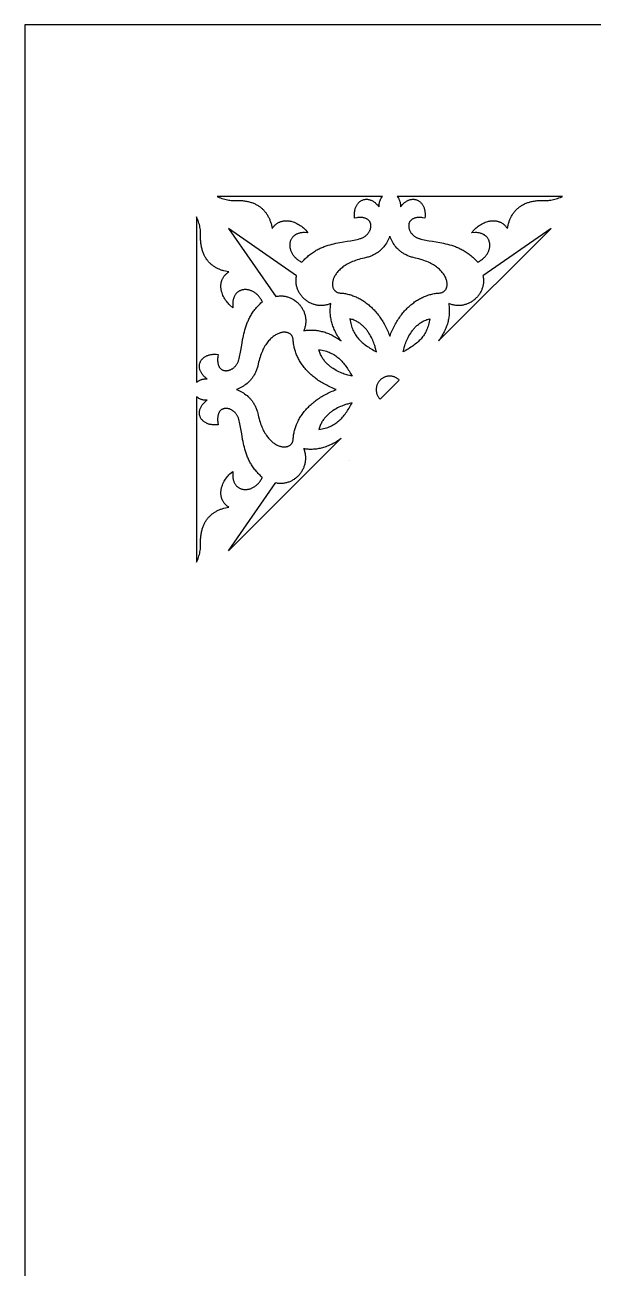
# Model space of a CAD drawing. Extents: x -195 to 195, y -225 to 225.
# Drawn here: x -195 to -62.6, y -64.8 to 225 of the extents above; entities that cross this region are included whole.
import ezdxf

# ---------------------------------------------------------------- set-up
doc = ezdxf.new("R2010")
doc.units = 0
doc.layers.add('LAYER_1', color=18, linetype='CONTINUOUS')

msp = doc.modelspace()

# ---------------------------------------------------------------- linework, layer by layer
at = {"layer": 'LAYER_1'}
for points in [[(195, -225), (195, 225), (-195, 225), (-195, -225)], [(-117.36, 183.43), (-117.27, 183.54), (-117.16, 183.64), (-117.06, 183.74), (-116.95, 183.83), (-116.83, 183.91), (-116.71, 183.99), (-116.59, 184.06), (-116.47, 184.12), (-116.34, 184.18), (-116.21, 184.23), (-116.07, 184.27), (-115.93, 184.3), (-115.79, 184.33), (-115.65, 184.35), (-115.51, 184.36), (-115.37, 184.36), (-115.22, 184.35), (-115.07, 184.33), (-114.92, 184.31), (-114.77, 184.27), (-114.62, 184.23), (-114.47, 184.18), (-114.32, 184.12), (-114.17, 184.05), (-114.03, 183.97), (-113.88, 183.89), (-113.73, 183.79), (-113.58, 183.68), (-113.43, 183.57), (-113.29, 183.45), (-113.14, 183.31), (-113, 183.17), (-112.85, 183.02), (-112.71, 182.86), (-112.57, 182.68), (-112.48, 182.56), (-112.49, 182.73), (-112.49, 182.9), (-112.48, 183.07), (-112.47, 183.23), (-112.45, 183.39), (-112.42, 183.54), (-112.39, 183.68), (-112.35, 183.83), (-112.3, 183.96), (-112.25, 184.1), (-112.19, 184.22), (-112.13, 184.35), (-112.07, 184.47), (-112, 184.59), (-111.86, 184.81), (-111.72, 185), (-150.24, 185), (-150.06, 184.93), (-149.73, 184.8), (-149.41, 184.67), (-149.09, 184.56), (-148.77, 184.45), (-148.45, 184.36), (-148.14, 184.28), (-147.83, 184.21), (-147.53, 184.15), (-147.23, 184.11), (-146.94, 184.08), (-146.8, 184.07), (-146.66, 184.07), (-146.52, 184.07), (-146.38, 184.07), (-146.11, 184.08), (-145.84, 184.09), (-145.58, 184.09), (-145.31, 184.09), (-145.06, 184.08), (-144.81, 184.07), (-144.56, 184.05), (-144.31, 184.03), (-144.08, 184), (-143.84, 183.97), (-143.61, 183.93), (-143.38, 183.89), (-143.16, 183.85), (-142.95, 183.8), (-142.73, 183.74), (-142.53, 183.69), (-142.32, 183.62), (-142.12, 183.56), (-141.93, 183.49), (-141.73, 183.41), (-141.55, 183.33), (-141.36, 183.25), (-141.18, 183.16), (-141.01, 183.07), (-140.84, 182.97), (-140.67, 182.87), (-140.51, 182.77), (-140.35, 182.66), (-140.2, 182.55), (-140.05, 182.43), (-139.9, 182.31), (-139.76, 182.19), (-139.63, 182.06), (-139.49, 181.93), (-139.36, 181.8), (-139.24, 181.66), (-139.12, 181.52), (-139, 181.38), (-138.89, 181.23), (-138.78, 181.08), (-138.68, 180.93), (-138.58, 180.77), (-138.48, 180.61), (-138.39, 180.45), (-138.3, 180.29), (-138.21, 180.12), (-138.13, 179.95), (-138.05, 179.77), (-137.98, 179.6), (-137.91, 179.42), (-137.84, 179.24), (-137.78, 179.06), (-137.72, 178.87), (-137.66, 178.68), (-137.56, 178.3), (-137.48, 177.91), (-137.41, 177.51), (-137.35, 177.59), (-137.25, 177.74), (-137.14, 177.88), (-137.04, 178.01), (-136.92, 178.14), (-136.81, 178.26), (-136.69, 178.37), (-136.57, 178.48), (-136.45, 178.58), (-136.32, 178.67), (-136.19, 178.76), (-136.06, 178.84), (-135.92, 178.91), (-135.79, 178.98), (-135.65, 179.04), (-135.51, 179.1), (-135.37, 179.15), (-135.23, 179.19), (-135.08, 179.23), (-134.94, 179.26), (-134.79, 179.29), (-134.64, 179.31), (-134.49, 179.32), (-134.34, 179.33), (-134.19, 179.34), (-134.04, 179.34), (-133.89, 179.33), (-133.74, 179.32), (-133.59, 179.31), (-133.44, 179.29), (-133.29, 179.27), (-133.14, 179.24), (-132.99, 179.21), (-132.84, 179.17), (-132.54, 179.08), (-132.25, 178.98), (-131.96, 178.86), (-131.67, 178.73), (-131.39, 178.58), (-131.12, 178.43), (-130.85, 178.25), (-130.6, 178.07), (-130.35, 177.88), (-130.11, 177.67), (-129.88, 177.46), (-129.66, 177.23), (-129.06, 176.55), (-129.88, 176.58), (-130.08, 176.58), (-130.28, 176.57), (-130.48, 176.55), (-130.66, 176.53), (-130.84, 176.5), (-131.02, 176.46), (-131.18, 176.41), (-131.34, 176.36), (-131.49, 176.31), (-131.64, 176.25), (-131.78, 176.18), (-131.92, 176.1), (-132.04, 176.03), (-132.16, 175.94), (-132.28, 175.86), (-132.39, 175.76), (-132.49, 175.67), (-132.59, 175.57), (-132.68, 175.46), (-132.76, 175.35), (-132.84, 175.24), (-132.91, 175.12), (-132.98, 175), (-133.04, 174.88), (-133.09, 174.76), (-133.14, 174.63), (-133.18, 174.5), (-133.22, 174.36), (-133.25, 174.23), (-133.27, 174.09), (-133.29, 173.95), (-133.3, 173.8), (-133.3, 173.66), (-133.3, 173.51), (-133.29, 173.37), (-133.27, 173.22), (-133.25, 173.07), (-133.22, 172.92), (-133.19, 172.77), (-133.15, 172.62), (-133.1, 172.47), (-133.04, 172.32), (-132.98, 172.18), (-132.91, 172.03), (-132.84, 171.88), (-132.76, 171.73), (-132.67, 171.59), (-132.57, 171.44), (-132.47, 171.3), (-132.36, 171.16), (-132.25, 171.02), (-132.12, 170.89), (-131.99, 170.75), (-131.86, 170.62), (-131.71, 170.49), (-131.56, 170.37), (-131.4, 170.25), (-131.24, 170.13), (-131.07, 170.02), (-130.89, 169.9), (-130.7, 169.8), (-130.5, 169.7), (-130.48, 169.68), (-130.4, 169.77), (-130.19, 170), (-129.98, 170.22), (-129.77, 170.44), (-129.55, 170.65), (-129.34, 170.85), (-129.12, 171.04), (-128.9, 171.22), (-128.68, 171.4), (-128.46, 171.57), (-128.24, 171.73), (-128.02, 171.89), (-127.79, 172.04), (-127.57, 172.18), (-127.34, 172.32), (-127.12, 172.45), (-126.89, 172.58), (-126.66, 172.7), (-126.43, 172.81), (-126.2, 172.92), (-125.97, 173.02), (-125.75, 173.12), (-125.52, 173.22), (-125.29, 173.31), (-124.83, 173.47), (-124.37, 173.62), (-123.91, 173.76), (-123.46, 173.88), (-123, 173.99), (-122.55, 174.09), (-122.11, 174.18), (-121.67, 174.27), (-120.8, 174.41), (-119.95, 174.55), (-119.14, 174.68), (-118.74, 174.75), (-118.36, 174.82), (-117.98, 174.9), (-117.61, 174.98), (-117.26, 175.08), (-116.91, 175.18), (-116.76, 175.22), (-116.61, 175.27), (-116.47, 175.33), (-116.33, 175.39), (-116.19, 175.46), (-116.06, 175.53), (-115.94, 175.61), (-115.82, 175.69), (-115.7, 175.77), (-115.59, 175.86), (-115.48, 175.95), (-115.38, 176.05), (-115.28, 176.14), (-115.19, 176.24), (-115.1, 176.35), (-115.01, 176.45), (-114.94, 176.56), (-114.86, 176.67), (-114.8, 176.78), (-114.73, 176.89), (-114.67, 177.01), (-114.62, 177.12), (-114.58, 177.24), (-114.53, 177.35), (-114.5, 177.47), (-114.47, 177.58), (-114.44, 177.7), (-114.42, 177.82), (-114.41, 177.93), (-114.4, 178.04), (-114.4, 178.16), (-114.4, 178.27), (-114.41, 178.38), (-114.42, 178.48), (-114.44, 178.59), (-114.47, 178.69), (-114.5, 178.79), (-114.54, 178.89), (-114.58, 178.98), (-114.63, 179.08), (-114.68, 179.17), (-114.74, 179.25), (-114.81, 179.34), (-114.88, 179.42), (-114.96, 179.5), (-115.05, 179.57), (-115.14, 179.64), (-115.24, 179.71), (-115.35, 179.77), (-115.46, 179.83), (-115.58, 179.88), (-115.71, 179.93), (-115.85, 179.97), (-116, 180.01), (-116.15, 180.04), (-116.31, 180.07), (-116.48, 180.09), (-116.66, 180.1), (-116.85, 180.11), (-117.04, 180.11), (-117.25, 180.1), (-117.46, 180.08), (-117.68, 180.06), (-118.19, 179.98), (-118.23, 180.45), (-118.23, 180.64), (-118.24, 180.83), (-118.23, 181.02), (-118.22, 181.2), (-118.2, 181.38), (-118.18, 181.55), (-118.15, 181.72), (-118.12, 181.89), (-118.07, 182.06), (-118.03, 182.21), (-117.97, 182.37), (-117.92, 182.52), (-117.85, 182.66), (-117.78, 182.81), (-117.71, 182.94), (-117.63, 183.07), (-117.55, 183.2), (-117.46, 183.32)], [(-78.45, 183.33), (-78.27, 183.41), (-78.07, 183.49), (-77.88, 183.56), (-77.68, 183.62), (-77.47, 183.69), (-77.27, 183.74), (-77.05, 183.8), (-76.84, 183.85), (-76.62, 183.89), (-76.39, 183.93), (-76.16, 183.97), (-75.92, 184), (-75.69, 184.03), (-75.44, 184.05), (-75.19, 184.07), (-74.94, 184.08), (-74.69, 184.09), (-74.42, 184.09), (-74.16, 184.09), (-73.89, 184.08), (-73.62, 184.07), (-73.48, 184.07), (-73.34, 184.07), (-73.2, 184.07), (-73.06, 184.08), (-72.77, 184.11), (-72.47, 184.15), (-72.17, 184.21), (-71.86, 184.28), (-71.55, 184.36), (-71.23, 184.45), (-70.91, 184.56), (-70.59, 184.67), (-70.27, 184.8), (-69.94, 184.93), (-69.76, 185), (-108.28, 185), (-108.14, 184.81), (-108, 184.59), (-107.93, 184.47), (-107.87, 184.35), (-107.81, 184.22), (-107.75, 184.1), (-107.7, 183.96), (-107.65, 183.83), (-107.61, 183.68), (-107.58, 183.54), (-107.55, 183.39), (-107.53, 183.23), (-107.52, 183.07), (-107.51, 182.9), (-107.51, 182.73), (-107.52, 182.56), (-107.43, 182.68), (-107.29, 182.86), (-107.15, 183.02), (-107, 183.17), (-106.86, 183.31), (-106.71, 183.45), (-106.57, 183.57), (-106.42, 183.68), (-106.27, 183.79), (-106.12, 183.89), (-105.97, 183.97), (-105.83, 184.05), (-105.68, 184.12), (-105.53, 184.18), (-105.38, 184.23), (-105.23, 184.27), (-105.08, 184.31), (-104.93, 184.33), (-104.78, 184.35), (-104.63, 184.36), (-104.49, 184.36), (-104.35, 184.35), (-104.21, 184.33), (-104.07, 184.3), (-103.93, 184.27), (-103.79, 184.23), (-103.66, 184.18), (-103.53, 184.12), (-103.41, 184.06), (-103.29, 183.99), (-103.17, 183.91), (-103.05, 183.83), (-102.94, 183.74), (-102.84, 183.64), (-102.73, 183.54), (-102.64, 183.43), (-102.54, 183.32), (-102.45, 183.2), (-102.37, 183.07), (-102.29, 182.94), (-102.22, 182.81), (-102.15, 182.66), (-102.08, 182.52), (-102.03, 182.37), (-101.97, 182.21), (-101.93, 182.06), (-101.88, 181.89), (-101.85, 181.72), (-101.82, 181.55), (-101.8, 181.38), (-101.78, 181.2), (-101.77, 181.02), (-101.76, 180.83), (-101.77, 180.64), (-101.77, 180.45), (-101.81, 179.98), (-102.32, 180.06), (-102.54, 180.08), (-102.75, 180.1), (-102.96, 180.11), (-103.15, 180.11), (-103.34, 180.1), (-103.52, 180.09), (-103.69, 180.07), (-103.85, 180.04), (-104, 180.01), (-104.15, 179.97), (-104.29, 179.93), (-104.42, 179.88), (-104.54, 179.83), (-104.65, 179.77), (-104.76, 179.71), (-104.86, 179.64), (-104.95, 179.57), (-105.04, 179.5), (-105.12, 179.42), (-105.19, 179.34), (-105.26, 179.25), (-105.32, 179.17), (-105.37, 179.08), (-105.42, 178.98), (-105.46, 178.89), (-105.5, 178.79), (-105.53, 178.69), (-105.56, 178.59), (-105.58, 178.48), (-105.59, 178.38), (-105.6, 178.27), (-105.6, 178.16), (-105.6, 178.04), (-105.59, 177.93), (-105.58, 177.82), (-105.56, 177.7), (-105.53, 177.58), (-105.5, 177.47), (-105.47, 177.35), (-105.42, 177.24), (-105.38, 177.12), (-105.33, 177.01), (-105.27, 176.89), (-105.2, 176.78), (-105.14, 176.67), (-105.06, 176.56), (-104.99, 176.45), (-104.9, 176.35), (-104.81, 176.24), (-104.72, 176.14), (-104.62, 176.05), (-104.52, 175.95), (-104.41, 175.86), (-104.3, 175.77), (-104.18, 175.69), (-104.06, 175.61), (-103.94, 175.53), (-103.81, 175.46), (-103.67, 175.39), (-103.53, 175.33), (-103.39, 175.27), (-103.24, 175.22), (-103.09, 175.18), (-102.74, 175.08), (-102.39, 174.98), (-102.02, 174.9), (-101.64, 174.82), (-101.26, 174.75), (-100.86, 174.68), (-100.05, 174.55), (-99.2, 174.41), (-98.33, 174.27), (-97.89, 174.18), (-97.45, 174.09), (-97, 173.99), (-96.54, 173.88), (-96.09, 173.76), (-95.63, 173.62), (-95.17, 173.47), (-94.71, 173.31), (-94.48, 173.22), (-94.25, 173.12), (-94.03, 173.02), (-93.8, 172.92), (-93.57, 172.81), (-93.34, 172.7), (-93.11, 172.58), (-92.88, 172.45), (-92.66, 172.32), (-92.43, 172.18), (-92.21, 172.04), (-91.98, 171.89), (-91.76, 171.73), (-91.54, 171.57), (-91.32, 171.4), (-91.1, 171.22), (-90.88, 171.04), (-90.66, 170.85), (-90.45, 170.65), (-90.23, 170.44), (-90.02, 170.22), (-89.81, 170), (-89.6, 169.77), (-89.52, 169.68), (-89.5, 169.7), (-89.3, 169.8), (-89.11, 169.9), (-88.93, 170.02), (-88.76, 170.13), (-88.6, 170.25), (-88.44, 170.37), (-88.29, 170.49), (-88.14, 170.62), (-88.01, 170.75), (-87.88, 170.89), (-87.75, 171.02), (-87.64, 171.16), (-87.53, 171.3), (-87.43, 171.44), (-87.33, 171.59), (-87.24, 171.73), (-87.16, 171.88), (-87.09, 172.03), (-87.02, 172.18), (-86.96, 172.32), (-86.9, 172.47), (-86.85, 172.62), (-86.81, 172.77), (-86.78, 172.92), (-86.75, 173.07), (-86.73, 173.22), (-86.71, 173.37), (-86.7, 173.51), (-86.7, 173.66), (-86.7, 173.8), (-86.71, 173.95), (-86.73, 174.09), (-86.75, 174.23), (-86.78, 174.36), (-86.82, 174.5), (-86.86, 174.63), (-86.91, 174.76), (-86.96, 174.88), (-87.02, 175), (-87.09, 175.12), (-87.16, 175.24), (-87.24, 175.35), (-87.32, 175.46), (-87.41, 175.57), (-87.51, 175.67), (-87.61, 175.76), (-87.72, 175.86), (-87.84, 175.94), (-87.96, 176.03), (-88.08, 176.1), (-88.22, 176.18), (-88.36, 176.25), (-88.51, 176.31), (-88.66, 176.36), (-88.82, 176.41), (-88.98, 176.46), (-89.16, 176.5), (-89.34, 176.53), (-89.52, 176.55), (-89.72, 176.57), (-89.92, 176.58), (-90.12, 176.58), (-90.94, 176.55), (-90.34, 177.23), (-90.12, 177.46), (-89.89, 177.67), (-89.65, 177.88), (-89.4, 178.07), (-89.15, 178.25), (-88.88, 178.43), (-88.61, 178.58), (-88.33, 178.73), (-88.04, 178.86), (-87.75, 178.98), (-87.46, 179.08), (-87.16, 179.17), (-87.01, 179.21), (-86.86, 179.24), (-86.71, 179.27), (-86.56, 179.29), (-86.41, 179.31), (-86.26, 179.32), (-86.11, 179.33), (-85.96, 179.34), (-85.81, 179.34), (-85.66, 179.33), (-85.51, 179.32), (-85.36, 179.31), (-85.21, 179.29), (-85.06, 179.26), (-84.92, 179.23), (-84.77, 179.19), (-84.63, 179.15), (-84.49, 179.1), (-84.35, 179.04), (-84.21, 178.98), (-84.08, 178.91), (-83.94, 178.84), (-83.81, 178.76), (-83.68, 178.67), (-83.55, 178.58), (-83.43, 178.48), (-83.31, 178.37), (-83.19, 178.26), (-83.08, 178.14), (-82.96, 178.01), (-82.86, 177.88), (-82.75, 177.74), (-82.65, 177.59), (-82.59, 177.51), (-82.52, 177.91), (-82.44, 178.3), (-82.34, 178.68), (-82.28, 178.87), (-82.22, 179.06), (-82.16, 179.24), (-82.09, 179.42), (-82.02, 179.6), (-81.95, 179.77), (-81.87, 179.95), (-81.79, 180.12), (-81.7, 180.29), (-81.61, 180.45), (-81.52, 180.61), (-81.42, 180.77), (-81.32, 180.93), (-81.22, 181.08), (-81.11, 181.23), (-81, 181.38), (-80.88, 181.52), (-80.76, 181.66), (-80.64, 181.8), (-80.51, 181.93), (-80.37, 182.06), (-80.24, 182.19), (-80.1, 182.31), (-79.95, 182.43), (-79.8, 182.55), (-79.65, 182.66), (-79.49, 182.77), (-79.33, 182.87), (-79.16, 182.97), (-78.99, 183.07), (-78.82, 183.16), (-78.64, 183.25)], [(-152.9, 142.49), (-152.73, 142.49), (-152.56, 142.48), (-152.68, 142.57), (-152.86, 142.71), (-153.02, 142.85), (-153.17, 143), (-153.31, 143.14), (-153.45, 143.29), (-153.57, 143.43), (-153.68, 143.58), (-153.79, 143.73), (-153.89, 143.88), (-153.97, 144.03), (-154.05, 144.17), (-154.12, 144.32), (-154.18, 144.47), (-154.23, 144.62), (-154.27, 144.77), (-154.31, 144.92), (-154.33, 145.07), (-154.35, 145.22), (-154.36, 145.37), (-154.36, 145.51), (-154.35, 145.65), (-154.33, 145.79), (-154.3, 145.93), (-154.27, 146.07), (-154.23, 146.21), (-154.18, 146.34), (-154.13, 146.47), (-154.06, 146.59), (-153.99, 146.71), (-153.91, 146.83), (-153.83, 146.95), (-153.74, 147.06), (-153.64, 147.16), (-153.54, 147.27), (-153.43, 147.36), (-153.32, 147.46), (-153.2, 147.55), (-153.07, 147.63), (-152.94, 147.71), (-152.81, 147.78), (-152.67, 147.85), (-152.52, 147.92), (-152.37, 147.97), (-152.21, 148.03), (-152.06, 148.07), (-151.89, 148.12), (-151.72, 148.15), (-151.55, 148.18), (-151.38, 148.2), (-151.2, 148.22), (-151.02, 148.23), (-150.83, 148.24), (-150.64, 148.23), (-150.45, 148.23), (-149.98, 148.19), (-150.06, 147.68), (-150.08, 147.46), (-150.1, 147.25), (-150.11, 147.04), (-150.11, 146.85), (-150.1, 146.66), (-150.09, 146.48), (-150.07, 146.31), (-150.04, 146.15), (-150.01, 146), (-149.97, 145.85), (-149.93, 145.71), (-149.88, 145.58), (-149.83, 145.46), (-149.77, 145.35), (-149.71, 145.24), (-149.64, 145.14), (-149.57, 145.05), (-149.5, 144.96), (-149.42, 144.88), (-149.34, 144.81), (-149.25, 144.74), (-149.17, 144.68), (-149.08, 144.63), (-148.99, 144.58), (-148.89, 144.54), (-148.79, 144.5), (-148.69, 144.47), (-148.59, 144.44), (-148.48, 144.42), (-148.38, 144.41), (-148.27, 144.4), (-148.16, 144.4), (-148.04, 144.4), (-147.93, 144.41), (-147.82, 144.42), (-147.7, 144.44), (-147.58, 144.47), (-147.47, 144.5), (-147.35, 144.53), (-147.24, 144.58), (-147.12, 144.62), (-147.01, 144.67), (-146.89, 144.73), (-146.78, 144.8), (-146.67, 144.86), (-146.56, 144.94), (-146.45, 145.01), (-146.35, 145.1), (-146.24, 145.19), (-146.14, 145.28), (-146.05, 145.38), (-145.95, 145.48), (-145.86, 145.59), (-145.77, 145.7), (-145.69, 145.82), (-145.61, 145.94), (-145.53, 146.06), (-145.46, 146.19), (-145.39, 146.33), (-145.33, 146.47), (-145.27, 146.61), (-145.22, 146.76), (-145.18, 146.91), (-145.08, 147.26), (-144.98, 147.61), (-144.9, 147.98), (-144.82, 148.36), (-144.75, 148.74), (-144.68, 149.14), (-144.55, 149.95), (-144.41, 150.8), (-144.27, 151.67), (-144.18, 152.11), (-144.09, 152.55), (-143.99, 153), (-143.88, 153.46), (-143.76, 153.91), (-143.62, 154.37), (-143.47, 154.83), (-143.31, 155.29), (-143.22, 155.52), (-143.12, 155.75), (-143.02, 155.97), (-142.92, 156.2), (-142.81, 156.43), (-142.7, 156.66), (-142.58, 156.89), (-142.45, 157.12), (-142.32, 157.34), (-142.18, 157.57), (-142.04, 157.79), (-141.89, 158.02), (-141.73, 158.24), (-141.57, 158.46), (-141.4, 158.68), (-141.22, 158.9), (-141.04, 159.12), (-140.85, 159.34), (-140.65, 159.55), (-140.44, 159.77), (-140.22, 159.98), (-140, 160.19), (-139.77, 160.4), (-139.68, 160.48), (-139.7, 160.5), (-139.8, 160.7), (-139.9, 160.89), (-140.01, 161.07), (-140.13, 161.24), (-140.25, 161.4), (-140.37, 161.56), (-140.49, 161.71), (-140.62, 161.86), (-140.75, 161.99), (-140.89, 162.12), (-141.02, 162.25), (-141.16, 162.36), (-141.3, 162.47), (-141.44, 162.57), (-141.59, 162.67), (-141.73, 162.76), (-141.88, 162.84), (-142.03, 162.91), (-142.18, 162.98), (-142.32, 163.04), (-142.47, 163.1), (-142.62, 163.15), (-142.77, 163.19), (-142.92, 163.22), (-143.07, 163.25), (-143.22, 163.27), (-143.37, 163.29), (-143.51, 163.3), (-143.66, 163.3), (-143.8, 163.3), (-143.95, 163.29), (-144.09, 163.27), (-144.23, 163.25), (-144.36, 163.22), (-144.5, 163.18), (-144.63, 163.14), (-144.76, 163.09), (-144.88, 163.04), (-145, 162.98), (-145.12, 162.91), (-145.24, 162.84), (-145.35, 162.76), (-145.46, 162.68), (-145.57, 162.59), (-145.67, 162.49), (-145.76, 162.39), (-145.86, 162.28), (-145.94, 162.16), (-146.03, 162.04), (-146.1, 161.92), (-146.18, 161.78), (-146.25, 161.64), (-146.31, 161.49), (-146.36, 161.34), (-146.41, 161.18), (-146.46, 161.02), (-146.5, 160.84), (-146.53, 160.66), (-146.55, 160.48), (-146.57, 160.28), (-146.58, 160.08), (-146.58, 159.88), (-146.55, 159.06), (-147.23, 159.66), (-147.46, 159.88), (-147.67, 160.11), (-147.88, 160.35), (-148.07, 160.6), (-148.25, 160.85), (-148.43, 161.12), (-148.59, 161.39), (-148.73, 161.67), (-148.86, 161.96), (-148.98, 162.25), (-149.08, 162.54), (-149.17, 162.84), (-149.21, 162.99), (-149.24, 163.14), (-149.27, 163.29), (-149.29, 163.44), (-149.31, 163.59), (-149.32, 163.74), (-149.33, 163.89), (-149.34, 164.04), (-149.34, 164.19), (-149.33, 164.34), (-149.32, 164.49), (-149.31, 164.64), (-149.29, 164.79), (-149.26, 164.94), (-149.23, 165.08), (-149.19, 165.23), (-149.15, 165.37), (-149.1, 165.51), (-149.04, 165.65), (-148.98, 165.79), (-148.91, 165.92), (-148.84, 166.06), (-148.76, 166.19), (-148.67, 166.32), (-148.58, 166.45), (-148.48, 166.57), (-148.37, 166.69), (-148.26, 166.81), (-148.14, 166.92), (-148.01, 167.04), (-147.88, 167.14), (-147.74, 167.25), (-147.59, 167.35), (-147.51, 167.41), (-147.91, 167.48), (-148.3, 167.56), (-148.68, 167.66), (-148.87, 167.72), (-149.06, 167.78), (-149.24, 167.84), (-149.42, 167.91), (-149.6, 167.98), (-149.77, 168.05), (-149.95, 168.13), (-150.12, 168.21), (-150.29, 168.3), (-150.45, 168.39), (-150.61, 168.48), (-150.77, 168.58), (-150.93, 168.68), (-151.08, 168.78), (-151.23, 168.89), (-151.38, 169), (-151.52, 169.12), (-151.66, 169.24), (-151.8, 169.36), (-151.93, 169.49), (-152.06, 169.63), (-152.19, 169.76), (-152.31, 169.91), (-152.43, 170.05), (-152.55, 170.2), (-152.66, 170.35), (-152.77, 170.51), (-152.87, 170.67), (-152.97, 170.84), (-153.07, 171.01), (-153.16, 171.18), (-153.25, 171.36), (-153.33, 171.55), (-153.41, 171.73), (-153.49, 171.93), (-153.56, 172.12), (-153.62, 172.32), (-153.69, 172.53), (-153.74, 172.73), (-153.8, 172.95), (-153.85, 173.16), (-153.89, 173.39), (-153.93, 173.61), (-153.97, 173.84), (-154, 174.08), (-154.03, 174.31), (-154.05, 174.56), (-154.07, 174.81), (-154.08, 175.06), (-154.09, 175.31), (-154.09, 175.58), (-154.09, 175.84), (-154.08, 176.11), (-154.07, 176.38), (-154.07, 176.52), (-154.07, 176.66), (-154.07, 176.8), (-154.08, 176.94), (-154.11, 177.23), (-154.15, 177.53), (-154.21, 177.83), (-154.28, 178.14), (-154.36, 178.45), (-154.45, 178.77), (-154.56, 179.09), (-154.67, 179.41), (-154.8, 179.73), (-154.93, 180.06), (-155, 180.24), (-155, 141.72), (-154.81, 141.86), (-154.59, 142), (-154.47, 142.07), (-154.35, 142.13), (-154.22, 142.19), (-154.09, 142.25), (-153.96, 142.3), (-153.82, 142.35), (-153.68, 142.39), (-153.54, 142.42), (-153.39, 142.45), (-153.23, 142.47), (-153.07, 142.48)], [(-147.57, 177.57), (-136.53, 161.7), (-136.33, 161.74), (-136.12, 161.78), (-135.92, 161.8), (-135.72, 161.82), (-135.52, 161.83), (-135.32, 161.83), (-135.12, 161.83), (-134.93, 161.82), (-134.73, 161.8), (-134.54, 161.77), (-134.35, 161.74), (-134.16, 161.7), (-133.97, 161.65), (-133.79, 161.6), (-133.6, 161.54), (-133.42, 161.48), (-133.24, 161.41), (-133.07, 161.33), (-132.9, 161.25), (-132.73, 161.16), (-132.56, 161.07), (-132.39, 160.97), (-132.23, 160.86), (-132.08, 160.75), (-131.92, 160.64), (-131.77, 160.52), (-131.63, 160.4), (-131.49, 160.27), (-131.35, 160.14), (-131.21, 160), (-131.08, 159.86), (-130.96, 159.71), (-130.84, 159.56), (-130.72, 159.41), (-130.61, 159.25), (-130.5, 159.09), (-130.4, 158.93), (-130.31, 158.76), (-130.22, 158.59), (-130.13, 158.42), (-130.05, 158.24), (-129.98, 158.06), (-129.91, 157.88), (-129.85, 157.7), (-129.79, 157.51), (-129.74, 157.33), (-129.7, 157.14), (-129.66, 156.94), (-129.63, 156.75), (-129.61, 156.55), (-129.59, 156.36), (-129.58, 156.16), (-129.58, 155.96), (-129.58, 155.76), (-129.59, 155.56), (-129.61, 155.36), (-129.64, 155.15), (-129.67, 154.95), (-129.71, 154.75), (-129.77, 154.54), (-129.82, 154.34), (-129.89, 154.13), (-129.97, 153.93), (-130.05, 153.72), (-129.9, 153.74), (-129.64, 153.78), (-129.38, 153.81), (-129.12, 153.84), (-128.85, 153.86), (-128.59, 153.87), (-128.32, 153.87), (-128.05, 153.87), (-127.79, 153.85), (-127.52, 153.84), (-127.25, 153.81), (-126.98, 153.78), (-126.71, 153.74), (-126.44, 153.69), (-126.16, 153.63), (-125.89, 153.57), (-125.62, 153.5), (-125.35, 153.42), (-125.08, 153.34), (-124.81, 153.24), (-124.54, 153.14), (-124.27, 153.04), (-124, 152.92), (-123.73, 152.8), (-123.46, 152.67), (-123.19, 152.53), (-122.92, 152.38), (-122.65, 152.23), (-122.39, 152.07), (-122.13, 151.9), (-121.86, 151.72), (-121.6, 151.53), (-121.34, 151.34), (-121.53, 151.6), (-121.72, 151.86), (-121.9, 152.13), (-122.07, 152.39), (-122.23, 152.65), (-122.38, 152.92), (-122.53, 153.19), (-122.67, 153.46), (-122.8, 153.73), (-122.92, 154), (-123.04, 154.27), (-123.14, 154.54), (-123.24, 154.81), (-123.34, 155.08), (-123.42, 155.35), (-123.5, 155.62), (-123.57, 155.89), (-123.63, 156.16), (-123.69, 156.44), (-123.74, 156.71), (-123.78, 156.98), (-123.81, 157.25), (-123.84, 157.52), (-123.85, 157.79), (-123.87, 158.05), (-123.87, 158.32), (-123.87, 158.59), (-123.86, 158.85), (-123.84, 159.12), (-123.81, 159.38), (-123.78, 159.64), (-123.74, 159.9), (-123.72, 160.05), (-123.93, 159.97), (-124.13, 159.89), (-124.34, 159.82), (-124.54, 159.77), (-124.75, 159.71), (-124.95, 159.67), (-125.15, 159.64), (-125.36, 159.61), (-125.56, 159.59), (-125.76, 159.58), (-125.96, 159.58), (-126.16, 159.58), (-126.36, 159.59), (-126.55, 159.61), (-126.75, 159.63), (-126.94, 159.66), (-127.14, 159.7), (-127.33, 159.74), (-127.51, 159.79), (-127.7, 159.85), (-127.88, 159.91), (-128.06, 159.98), (-128.24, 160.05), (-128.42, 160.13), (-128.59, 160.22), (-128.76, 160.31), (-128.93, 160.4), (-129.09, 160.5), (-129.25, 160.61), (-129.41, 160.72), (-129.56, 160.84), (-129.71, 160.96), (-129.86, 161.08), (-130, 161.21), (-130.14, 161.35), (-130.27, 161.49), (-130.4, 161.63), (-130.52, 161.77), (-130.64, 161.92), (-130.75, 162.08), (-130.86, 162.23), (-130.97, 162.39), (-131.07, 162.56), (-131.16, 162.73), (-131.25, 162.9), (-131.33, 163.07), (-131.41, 163.24), (-131.48, 163.42), (-131.54, 163.6), (-131.6, 163.79), (-131.66, 163.97), (-131.7, 164.16), (-131.74, 164.35), (-131.77, 164.54), (-131.8, 164.73), (-131.82, 164.93), (-131.83, 165.12), (-131.83, 165.32), (-131.83, 165.52), (-131.82, 165.72), (-131.8, 165.92), (-131.78, 166.12), (-131.74, 166.33), (-131.7, 166.53)], [(-72.43, 177.57), (-88.3, 166.53), (-88.26, 166.33), (-88.22, 166.12), (-88.2, 165.92), (-88.18, 165.72), (-88.17, 165.52), (-88.17, 165.32), (-88.17, 165.12), (-88.18, 164.93), (-88.2, 164.73), (-88.23, 164.54), (-88.26, 164.35), (-88.3, 164.16), (-88.34, 163.97), (-88.4, 163.79), (-88.46, 163.6), (-88.52, 163.42), (-88.59, 163.24), (-88.67, 163.07), (-88.75, 162.9), (-88.84, 162.73), (-88.93, 162.56), (-89.03, 162.39), (-89.14, 162.23), (-89.25, 162.08), (-89.36, 161.92), (-89.48, 161.77), (-89.6, 161.63), (-89.73, 161.49), (-89.86, 161.35), (-90, 161.21), (-90.14, 161.08), (-90.29, 160.96), (-90.44, 160.84), (-90.59, 160.72), (-90.75, 160.61), (-90.91, 160.5), (-91.07, 160.4), (-91.24, 160.31), (-91.41, 160.22), (-91.58, 160.13), (-91.76, 160.05), (-91.94, 159.98), (-92.12, 159.91), (-92.3, 159.85), (-92.49, 159.79), (-92.67, 159.74), (-92.86, 159.7), (-93.06, 159.66), (-93.25, 159.63), (-93.45, 159.61), (-93.64, 159.59), (-93.84, 159.58), (-94.04, 159.58), (-94.24, 159.58), (-94.44, 159.59), (-94.64, 159.61), (-94.85, 159.64), (-95.05, 159.67), (-95.25, 159.71), (-95.46, 159.77), (-95.66, 159.82), (-95.87, 159.89), (-96.07, 159.97), (-96.28, 160.05), (-96.26, 159.9), (-96.22, 159.64), (-96.19, 159.38), (-96.16, 159.12), (-96.14, 158.85), (-96.13, 158.59), (-96.13, 158.32), (-96.13, 158.05), (-96.15, 157.79), (-96.16, 157.52), (-96.19, 157.25), (-96.22, 156.98), (-96.26, 156.71), (-96.31, 156.44), (-96.37, 156.16), (-96.43, 155.89), (-96.5, 155.62), (-96.58, 155.35), (-96.66, 155.08), (-96.76, 154.81), (-96.86, 154.54), (-96.96, 154.27), (-97.08, 154), (-97.2, 153.73), (-97.33, 153.46), (-97.47, 153.19), (-97.62, 152.92), (-97.77, 152.65), (-97.93, 152.39), (-98.1, 152.13), (-98.28, 151.86), (-98.47, 151.6), (-98.66, 151.34), (-98.66, 151.34)], [(-123.32, 165.04), (-123.34, 164.88), (-123.35, 164.72), (-123.36, 164.57), (-123.35, 164.43), (-123.34, 164.28), (-123.33, 164.15), (-123.3, 164.01), (-123.27, 163.89), (-123.24, 163.77), (-123.19, 163.65), (-123.15, 163.54), (-123.1, 163.44), (-123.04, 163.34), (-122.98, 163.24), (-122.91, 163.15), (-122.84, 163.07), (-122.76, 162.99), (-122.68, 162.92), (-122.6, 162.85), (-122.51, 162.79), (-122.41, 162.74), (-122.31, 162.68), (-122.2, 162.64), (-122.09, 162.6), (-121.96, 162.56), (-121.84, 162.54), (-121.7, 162.52), (-121.54, 162.5), (-121.31, 162.48), (-121.06, 162.46), (-120.81, 162.43), (-120.56, 162.39), (-120.31, 162.35), (-120.06, 162.3), (-119.82, 162.25), (-119.57, 162.18), (-119.33, 162.12), (-119.08, 162.05), (-118.84, 161.97), (-118.59, 161.88), (-118.35, 161.79), (-118.11, 161.7), (-117.87, 161.59), (-117.64, 161.49), (-117.4, 161.37), (-117.16, 161.25), (-116.93, 161.13), (-116.7, 161), (-116.47, 160.86), (-116.24, 160.72), (-116.01, 160.57), (-115.79, 160.41), (-115.57, 160.25), (-115.35, 160.09), (-115.13, 159.91), (-114.91, 159.74), (-114.7, 159.55), (-114.49, 159.36), (-114.28, 159.17), (-114.07, 158.97), (-113.87, 158.76), (-113.66, 158.55), (-113.46, 158.33), (-113.27, 158.11), (-113.07, 157.88), (-112.88, 157.65), (-112.7, 157.41), (-112.51, 157.16), (-112.33, 156.91), (-112.15, 156.65), (-111.97, 156.39), (-111.8, 156.12), (-111.63, 155.85), (-111.47, 155.57), (-111.3, 155.28), (-111.15, 154.99), (-110.99, 154.7), (-110.84, 154.4), (-110.69, 154.09), (-110.55, 153.78), (-110.4, 153.46), (-110.27, 153.13), (-110.13, 152.8), (-110.01, 152.47), (-110, 152.46), (-109.99, 152.47), (-109.87, 152.8), (-109.73, 153.13), (-109.6, 153.46), (-109.45, 153.78), (-109.31, 154.09), (-109.16, 154.4), (-109.01, 154.7), (-108.85, 154.99), (-108.7, 155.28), (-108.53, 155.57), (-108.37, 155.85), (-108.2, 156.12), (-108.03, 156.39), (-107.85, 156.65), (-107.67, 156.91), (-107.49, 157.16), (-107.3, 157.41), (-107.12, 157.65), (-106.93, 157.88), (-106.73, 158.11), (-106.54, 158.33), (-106.34, 158.55), (-106.13, 158.76), (-105.93, 158.97), (-105.72, 159.17), (-105.51, 159.36), (-105.3, 159.55), (-105.09, 159.74), (-104.87, 159.91), (-104.65, 160.09), (-104.43, 160.25), (-104.21, 160.41), (-103.99, 160.57), (-103.76, 160.72), (-103.53, 160.86), (-103.3, 161), (-103.07, 161.13), (-102.84, 161.25), (-102.6, 161.37), (-102.36, 161.49), (-102.13, 161.59), (-101.89, 161.7), (-101.65, 161.79), (-101.41, 161.88), (-101.16, 161.97), (-100.92, 162.05), (-100.67, 162.12), (-100.43, 162.18), (-100.18, 162.25), (-99.94, 162.3), (-99.69, 162.35), (-99.44, 162.39), (-99.19, 162.43), (-98.94, 162.46), (-98.69, 162.48), (-98.46, 162.5), (-98.3, 162.52), (-98.16, 162.54), (-98.04, 162.56), (-97.91, 162.6), (-97.8, 162.64), (-97.69, 162.68), (-97.59, 162.74), (-97.49, 162.79), (-97.4, 162.85), (-97.32, 162.92), (-97.24, 162.99), (-97.16, 163.07), (-97.09, 163.15), (-97.02, 163.24), (-96.96, 163.34), (-96.9, 163.44), (-96.85, 163.54), (-96.81, 163.65), (-96.76, 163.77), (-96.73, 163.89), (-96.7, 164.01), (-96.67, 164.15), (-96.66, 164.28), (-96.65, 164.43), (-96.64, 164.57), (-96.65, 164.72), (-96.66, 164.88), (-96.68, 165.04), (-96.71, 165.2), (-96.75, 165.36), (-96.79, 165.53), (-96.84, 165.7), (-96.91, 165.88), (-96.98, 166.05), (-97.06, 166.23), (-97.15, 166.41), (-97.26, 166.59), (-97.37, 166.77), (-97.49, 166.95), (-97.62, 167.14), (-97.77, 167.32), (-97.92, 167.5), (-98.09, 167.68), (-98.26, 167.86), (-98.45, 168.04), (-98.65, 168.22), (-98.87, 168.39), (-99.09, 168.57), (-99.33, 168.74), (-99.58, 168.9), (-99.84, 169.07), (-100.11, 169.23), (-100.4, 169.38), (-100.7, 169.54), (-101.02, 169.68), (-101.35, 169.83), (-101.69, 169.96), (-102.05, 170.1), (-102.42, 170.22), (-102.8, 170.34), (-103.2, 170.45), (-103.61, 170.56), (-104.04, 170.66), (-104.53, 170.76), (-104.77, 170.82), (-104.98, 170.89), (-105.19, 170.96), (-105.4, 171.03), (-105.6, 171.11), (-105.8, 171.19), (-105.99, 171.28), (-106.18, 171.37), (-106.36, 171.46), (-106.54, 171.56), (-106.71, 171.66), (-106.88, 171.76), (-107.05, 171.87), (-107.21, 171.98), (-107.36, 172.09), (-107.52, 172.21), (-107.66, 172.33), (-107.81, 172.45), (-107.95, 172.58), (-108.08, 172.71), (-108.21, 172.84), (-108.34, 172.98), (-108.58, 173.25), (-108.8, 173.53), (-109.01, 173.82), (-109.21, 174.11), (-109.39, 174.41), (-109.55, 174.72), (-109.71, 175.03), (-109.85, 175.35), (-109.98, 175.66), (-110, 175.72), (-110.02, 175.66), (-110.15, 175.35), (-110.29, 175.03), (-110.45, 174.72), (-110.61, 174.41), (-110.79, 174.11), (-110.99, 173.82), (-111.2, 173.53), (-111.42, 173.25), (-111.66, 172.98), (-111.79, 172.84), (-111.92, 172.71), (-112.05, 172.58), (-112.19, 172.45), (-112.34, 172.33), (-112.48, 172.21), (-112.64, 172.09), (-112.79, 171.98), (-112.95, 171.87), (-113.12, 171.76), (-113.29, 171.66), (-113.46, 171.56), (-113.64, 171.46), (-113.82, 171.37), (-114.01, 171.28), (-114.2, 171.19), (-114.4, 171.11), (-114.6, 171.03), (-114.81, 170.96), (-115.02, 170.89), (-115.23, 170.82), (-115.47, 170.76), (-115.96, 170.66), (-116.39, 170.56), (-116.8, 170.45), (-117.2, 170.34), (-117.58, 170.22), (-117.95, 170.1), (-118.31, 169.96), (-118.65, 169.83), (-118.98, 169.68), (-119.3, 169.54), (-119.6, 169.38), (-119.89, 169.23), (-120.16, 169.07), (-120.42, 168.9), (-120.67, 168.74), (-120.91, 168.57), (-121.13, 168.39), (-121.35, 168.22), (-121.55, 168.04), (-121.74, 167.86), (-121.91, 167.68), (-122.08, 167.5), (-122.23, 167.32), (-122.38, 167.14), (-122.51, 166.95), (-122.63, 166.77), (-122.74, 166.59), (-122.85, 166.41), (-122.94, 166.23), (-123.02, 166.05), (-123.09, 165.88), (-123.16, 165.7), (-123.21, 165.53), (-123.25, 165.36), (-123.29, 165.2)], [(-113.12, 148.77), (-113.18, 149.05), (-113.25, 149.37), (-113.37, 149.8), (-113.44, 150.04), (-113.52, 150.3), (-113.62, 150.58), (-113.73, 150.88), (-113.85, 151.19), (-113.98, 151.5), (-114.13, 151.83), (-114.29, 152.16), (-114.47, 152.49), (-114.66, 152.83), (-114.87, 153.16), (-114.98, 153.33), (-115.09, 153.49), (-115.21, 153.66), (-115.33, 153.82), (-115.46, 153.98), (-115.59, 154.14), (-115.73, 154.3), (-115.87, 154.45), (-116.02, 154.61), (-116.17, 154.75), (-116.33, 154.9), (-116.49, 155.04), (-116.65, 155.18), (-116.82, 155.31), (-117, 155.44), (-117.18, 155.57), (-117.37, 155.69), (-117.56, 155.8), (-117.75, 155.91), (-117.96, 156.01), (-118.16, 156.11), (-118.38, 156.2), (-118.6, 156.29), (-118.82, 156.36), (-119.05, 156.43), (-119.29, 156.5), (-119.23, 156.13), (-119.17, 155.77), (-119.09, 155.42), (-119.01, 155.09), (-118.92, 154.76), (-118.81, 154.45), (-118.7, 154.15), (-118.58, 153.86), (-118.44, 153.58), (-118.3, 153.31), (-118.16, 153.04), (-118, 152.79), (-117.83, 152.54), (-117.65, 152.3), (-117.47, 152.07), (-117.28, 151.84), (-117.08, 151.62), (-116.87, 151.4), (-116.65, 151.2), (-116.42, 150.99), (-116.19, 150.79), (-115.95, 150.6), (-115.7, 150.4), (-115.44, 150.22), (-115.18, 150.03), (-114.91, 149.85), (-114.63, 149.66), (-114.34, 149.48), (-114.05, 149.3), (-113.74, 149.12)], [(-106.88, 148.77), (-106.82, 149.05), (-106.75, 149.37), (-106.63, 149.8), (-106.56, 150.04), (-106.48, 150.3), (-106.38, 150.58), (-106.27, 150.88), (-106.15, 151.19), (-106.02, 151.5), (-105.87, 151.83), (-105.71, 152.16), (-105.53, 152.49), (-105.34, 152.83), (-105.13, 153.16), (-105.02, 153.33), (-104.91, 153.49), (-104.79, 153.66), (-104.67, 153.82), (-104.54, 153.98), (-104.41, 154.14), (-104.27, 154.3), (-104.13, 154.45), (-103.98, 154.61), (-103.83, 154.75), (-103.67, 154.9), (-103.51, 155.04), (-103.35, 155.18), (-103.18, 155.31), (-103, 155.44), (-102.82, 155.57), (-102.63, 155.69), (-102.44, 155.8), (-102.25, 155.91), (-102.04, 156.01), (-101.84, 156.11), (-101.62, 156.2), (-101.4, 156.29), (-101.18, 156.36), (-100.95, 156.43), (-100.71, 156.5), (-100.77, 156.13), (-100.83, 155.77), (-100.91, 155.42), (-100.99, 155.09), (-101.08, 154.76), (-101.19, 154.45), (-101.3, 154.15), (-101.42, 153.86), (-101.56, 153.58), (-101.7, 153.31), (-101.84, 153.04), (-102, 152.79), (-102.17, 152.54), (-102.35, 152.3), (-102.53, 152.07), (-102.72, 151.84), (-102.92, 151.62), (-103.13, 151.4), (-103.35, 151.2), (-103.58, 150.99), (-103.81, 150.79), (-104.05, 150.6), (-104.3, 150.4), (-104.56, 150.22), (-104.82, 150.03), (-105.09, 149.85), (-105.37, 149.66), (-105.66, 149.48), (-105.95, 149.3), (-106.26, 149.12)], [(-127.65, 137.12), (-127.41, 137.3), (-127.16, 137.49), (-126.91, 137.67), (-126.65, 137.85), (-126.39, 138.03), (-126.12, 138.2), (-125.85, 138.37), (-125.57, 138.53), (-125.28, 138.7), (-124.99, 138.85), (-124.7, 139.01), (-124.4, 139.16), (-124.09, 139.31), (-123.78, 139.45), (-123.46, 139.6), (-123.14, 139.73), (-122.81, 139.87), (-122.47, 139.99), (-122.46, 140), (-122.47, 140.01), (-122.81, 140.13), (-123.14, 140.27), (-123.46, 140.4), (-123.78, 140.55), (-124.09, 140.69), (-124.4, 140.84), (-124.7, 140.99), (-124.99, 141.15), (-125.28, 141.31), (-125.57, 141.47), (-125.85, 141.63), (-126.12, 141.8), (-126.39, 141.97), (-126.65, 142.15), (-126.91, 142.33), (-127.16, 142.51), (-127.41, 142.7), (-127.65, 142.88), (-127.88, 143.07), (-128.11, 143.27), (-128.33, 143.46), (-128.55, 143.66), (-128.76, 143.87), (-128.97, 144.07), (-129.17, 144.28), (-129.37, 144.49), (-129.55, 144.7), (-129.74, 144.91), (-129.92, 145.13), (-130.09, 145.35), (-130.25, 145.57), (-130.41, 145.79), (-130.57, 146.01), (-130.72, 146.24), (-130.86, 146.47), (-131, 146.7), (-131.13, 146.93), (-131.25, 147.16), (-131.37, 147.4), (-131.49, 147.64), (-131.6, 147.87), (-131.7, 148.11), (-131.79, 148.35), (-131.88, 148.59), (-131.97, 148.84), (-132.05, 149.08), (-132.12, 149.33), (-132.19, 149.57), (-132.25, 149.82), (-132.3, 150.06), (-132.35, 150.31), (-132.39, 150.56), (-132.43, 150.81), (-132.46, 151.06), (-132.48, 151.31), (-132.5, 151.54), (-132.52, 151.7), (-132.54, 151.84), (-132.56, 151.96), (-132.6, 152.09), (-132.64, 152.2), (-132.68, 152.31), (-132.74, 152.41), (-132.79, 152.51), (-132.85, 152.6), (-132.92, 152.68), (-132.99, 152.76), (-133.07, 152.84), (-133.15, 152.91), (-133.24, 152.98), (-133.34, 153.04), (-133.44, 153.1), (-133.54, 153.15), (-133.65, 153.19), (-133.77, 153.24), (-133.89, 153.27), (-134.02, 153.3), (-134.15, 153.33), (-134.28, 153.34), (-134.43, 153.35), (-134.57, 153.36), (-134.72, 153.35), (-134.88, 153.34), (-135.04, 153.32), (-135.2, 153.29), (-135.36, 153.25), (-135.53, 153.21), (-135.7, 153.16), (-135.88, 153.09), (-136.05, 153.02), (-136.23, 152.94), (-136.41, 152.85), (-136.59, 152.74), (-136.77, 152.63), (-136.95, 152.51), (-137.14, 152.38), (-137.32, 152.23), (-137.5, 152.08), (-137.68, 151.91), (-137.86, 151.74), (-138.04, 151.55), (-138.22, 151.35), (-138.39, 151.13), (-138.57, 150.91), (-138.74, 150.67), (-138.9, 150.42), (-139.07, 150.16), (-139.23, 149.89), (-139.38, 149.6), (-139.54, 149.3), (-139.68, 148.98), (-139.83, 148.65), (-139.96, 148.31), (-140.1, 147.95), (-140.22, 147.58), (-140.34, 147.2), (-140.45, 146.8), (-140.56, 146.39), (-140.66, 145.96), (-140.76, 145.47), (-140.82, 145.23), (-140.89, 145.02), (-140.96, 144.81), (-141.03, 144.6), (-141.11, 144.4), (-141.19, 144.2), (-141.28, 144.01), (-141.37, 143.82), (-141.46, 143.64), (-141.56, 143.46), (-141.66, 143.29), (-141.76, 143.12), (-141.87, 142.95), (-141.98, 142.79), (-142.09, 142.64), (-142.21, 142.48), (-142.33, 142.34), (-142.45, 142.19), (-142.58, 142.05), (-142.71, 141.92), (-142.84, 141.79), (-142.98, 141.66), (-143.25, 141.42), (-143.53, 141.2), (-143.82, 140.99), (-144.11, 140.79), (-144.41, 140.61), (-144.72, 140.45), (-145.03, 140.29), (-145.35, 140.15), (-145.66, 140.02), (-145.72, 140), (-145.66, 139.98), (-145.35, 139.85), (-145.03, 139.71), (-144.72, 139.55), (-144.41, 139.39), (-144.11, 139.21), (-143.82, 139.01), (-143.53, 138.8), (-143.25, 138.58), (-142.98, 138.34), (-142.84, 138.21), (-142.71, 138.08), (-142.58, 137.95), (-142.45, 137.81), (-142.33, 137.66), (-142.21, 137.52), (-142.09, 137.37), (-141.98, 137.21), (-141.87, 137.05), (-141.76, 136.88), (-141.66, 136.71), (-141.56, 136.54), (-141.46, 136.36), (-141.37, 136.18), (-141.28, 135.99), (-141.19, 135.8), (-141.11, 135.6), (-141.03, 135.4), (-140.96, 135.19), (-140.89, 134.98), (-140.82, 134.77), (-140.76, 134.53), (-140.66, 134.04), (-140.56, 133.61), (-140.45, 133.2), (-140.34, 132.8), (-140.22, 132.42), (-140.1, 132.05), (-139.96, 131.69), (-139.83, 131.35), (-139.68, 131.02), (-139.54, 130.7), (-139.38, 130.4), (-139.23, 130.11), (-139.07, 129.84), (-138.9, 129.58), (-138.74, 129.33), (-138.57, 129.09), (-138.39, 128.87), (-138.22, 128.65), (-138.04, 128.45), (-137.86, 128.26), (-137.68, 128.09), (-137.5, 127.92), (-137.32, 127.77), (-137.14, 127.62), (-136.95, 127.49), (-136.77, 127.37), (-136.59, 127.26), (-136.41, 127.15), (-136.23, 127.06), (-136.05, 126.98), (-135.88, 126.91), (-135.7, 126.84), (-135.53, 126.79), (-135.36, 126.75), (-135.2, 126.71), (-135.04, 126.68), (-134.88, 126.66), (-134.72, 126.65), (-134.57, 126.64), (-134.43, 126.65), (-134.28, 126.66), (-134.15, 126.68), (-134.02, 126.7), (-133.89, 126.73), (-133.77, 126.76), (-133.65, 126.81), (-133.54, 126.85), (-133.44, 126.9), (-133.34, 126.96), (-133.24, 127.02), (-133.15, 127.09), (-133.07, 127.16), (-132.99, 127.24), (-132.92, 127.32), (-132.85, 127.4), (-132.79, 127.49), (-132.74, 127.59), (-132.68, 127.69), (-132.64, 127.8), (-132.6, 127.92), (-132.56, 128.04), (-132.54, 128.17), (-132.52, 128.3), (-132.5, 128.46), (-132.48, 128.69), (-132.46, 128.94), (-132.43, 129.19), (-132.39, 129.44), (-132.35, 129.69), (-132.3, 129.94), (-132.25, 130.18), (-132.19, 130.43), (-132.12, 130.67), (-132.05, 130.92), (-131.97, 131.16), (-131.88, 131.41), (-131.79, 131.65), (-131.7, 131.89), (-131.6, 132.13), (-131.49, 132.36), (-131.37, 132.6), (-131.25, 132.84), (-131.13, 133.07), (-131, 133.3), (-130.86, 133.53), (-130.72, 133.76), (-130.57, 133.99), (-130.41, 134.21), (-130.25, 134.43), (-130.09, 134.65), (-129.92, 134.87), (-129.74, 135.09), (-129.55, 135.3), (-129.37, 135.51), (-129.17, 135.72), (-128.97, 135.93), (-128.76, 136.13), (-128.55, 136.34), (-128.33, 136.54), (-128.11, 136.73), (-127.88, 136.93)], [(-118.77, 143.12), (-119.05, 143.18), (-119.37, 143.25), (-119.8, 143.37), (-120.04, 143.44), (-120.31, 143.52), (-120.59, 143.62), (-120.88, 143.73), (-121.19, 143.85), (-121.5, 143.98), (-121.83, 144.13), (-122.16, 144.29), (-122.49, 144.47), (-122.83, 144.66), (-123.16, 144.87), (-123.33, 144.98), (-123.5, 145.09), (-123.66, 145.21), (-123.82, 145.33), (-123.98, 145.46), (-124.14, 145.59), (-124.3, 145.73), (-124.45, 145.87), (-124.61, 146.02), (-124.76, 146.17), (-124.9, 146.33), (-125.04, 146.49), (-125.18, 146.65), (-125.31, 146.82), (-125.44, 147), (-125.57, 147.18), (-125.69, 147.37), (-125.8, 147.56), (-125.91, 147.75), (-126.01, 147.96), (-126.11, 148.16), (-126.2, 148.38), (-126.29, 148.6), (-126.36, 148.82), (-126.43, 149.05), (-126.5, 149.29), (-126.13, 149.23), (-125.77, 149.17), (-125.42, 149.09), (-125.09, 149.01), (-124.76, 148.91), (-124.45, 148.81), (-124.15, 148.7), (-123.86, 148.58), (-123.58, 148.44), (-123.31, 148.3), (-123.04, 148.15), (-122.79, 148), (-122.54, 147.83), (-122.3, 147.65), (-122.07, 147.47), (-121.84, 147.28), (-121.62, 147.08), (-121.41, 146.87), (-121.2, 146.65), (-120.99, 146.42), (-120.79, 146.19), (-120.6, 145.95), (-120.4, 145.7), (-120.22, 145.44), (-120.03, 145.18), (-119.85, 144.91), (-119.66, 144.63), (-119.48, 144.34), (-119.3, 144.05), (-119.12, 143.74)], [(-107.79, 142.2), (-107.9, 142.31), (-108.02, 142.41), (-108.14, 142.5), (-108.26, 142.59), (-108.39, 142.67), (-108.52, 142.75), (-108.66, 142.82), (-108.8, 142.88), (-108.94, 142.94), (-109.08, 142.99), (-109.23, 143.03), (-109.39, 143.06), (-109.54, 143.09), (-109.7, 143.11), (-109.86, 143.12), (-110.02, 143.13), (-110.18, 143.12), (-110.34, 143.11), (-110.5, 143.09), (-110.65, 143.06), (-110.81, 143.03), (-110.96, 142.99), (-111.1, 142.94), (-111.25, 142.88), (-111.39, 142.82), (-111.52, 142.75), (-111.65, 142.67), (-111.78, 142.59), (-111.9, 142.5), (-112.02, 142.41), (-112.14, 142.31), (-112.25, 142.2), (-112.35, 142.1), (-112.45, 141.98), (-112.54, 141.86), (-112.63, 141.74), (-112.71, 141.61), (-112.79, 141.48), (-112.86, 141.34), (-112.92, 141.2), (-112.98, 141.06), (-113.03, 140.92), (-113.07, 140.77), (-113.1, 140.61), (-113.13, 140.46), (-113.15, 140.3), (-113.16, 140.14), (-113.17, 139.98), (-113.16, 139.82), (-113.15, 139.66), (-113.13, 139.5), (-113.1, 139.34), (-113.07, 139.19), (-113.03, 139.04), (-112.98, 138.9), (-112.92, 138.75), (-112.86, 138.61), (-112.79, 138.48), (-112.71, 138.35), (-112.63, 138.22), (-112.54, 138.1), (-112.45, 137.98), (-112.35, 137.86), (-112.25, 137.75)], [(-141.73, 121.76), (-141.89, 121.98), (-142.04, 122.21), (-142.18, 122.43), (-142.32, 122.66), (-142.45, 122.88), (-142.58, 123.11), (-142.7, 123.34), (-142.81, 123.57), (-142.92, 123.8), (-143.02, 124.03), (-143.12, 124.25), (-143.22, 124.48), (-143.31, 124.71), (-143.47, 125.17), (-143.62, 125.63), (-143.76, 126.09), (-143.88, 126.54), (-143.99, 127), (-144.09, 127.45), (-144.18, 127.89), (-144.27, 128.33), (-144.41, 129.2), (-144.55, 130.05), (-144.68, 130.86), (-144.75, 131.26), (-144.82, 131.64), (-144.9, 132.02), (-144.98, 132.39), (-145.08, 132.74), (-145.18, 133.09), (-145.22, 133.24), (-145.27, 133.39), (-145.33, 133.53), (-145.39, 133.67), (-145.46, 133.81), (-145.53, 133.94), (-145.61, 134.06), (-145.69, 134.18), (-145.77, 134.3), (-145.86, 134.41), (-145.95, 134.52), (-146.05, 134.62), (-146.14, 134.72), (-146.24, 134.81), (-146.35, 134.9), (-146.45, 134.99), (-146.56, 135.06), (-146.67, 135.14), (-146.78, 135.21), (-146.89, 135.27), (-147.01, 135.33), (-147.12, 135.38), (-147.24, 135.42), (-147.35, 135.47), (-147.47, 135.5), (-147.58, 135.53), (-147.7, 135.56), (-147.82, 135.58), (-147.93, 135.59), (-148.04, 135.6), (-148.16, 135.6), (-148.27, 135.6), (-148.38, 135.59), (-148.48, 135.58), (-148.59, 135.56), (-148.69, 135.53), (-148.79, 135.5), (-148.89, 135.46), (-148.99, 135.42), (-149.08, 135.37), (-149.17, 135.32), (-149.25, 135.26), (-149.34, 135.19), (-149.42, 135.12), (-149.5, 135.04), (-149.57, 134.95), (-149.64, 134.86), (-149.71, 134.76), (-149.77, 134.65), (-149.83, 134.54), (-149.88, 134.42), (-149.93, 134.29), (-149.97, 134.15), (-150.01, 134), (-150.04, 133.85), (-150.07, 133.69), (-150.09, 133.52), (-150.1, 133.34), (-150.11, 133.15), (-150.11, 132.96), (-150.1, 132.75), (-150.08, 132.54), (-150.06, 132.32), (-149.98, 131.81), (-150.45, 131.77), (-150.64, 131.77), (-150.83, 131.76), (-151.02, 131.77), (-151.2, 131.78), (-151.38, 131.8), (-151.55, 131.82), (-151.72, 131.85), (-151.89, 131.88), (-152.06, 131.93), (-152.21, 131.97), (-152.37, 132.03), (-152.52, 132.08), (-152.67, 132.15), (-152.81, 132.22), (-152.94, 132.29), (-153.07, 132.37), (-153.2, 132.45), (-153.32, 132.54), (-153.43, 132.64), (-153.54, 132.74), (-153.64, 132.84), (-153.74, 132.94), (-153.83, 133.05), (-153.91, 133.17), (-153.99, 133.29), (-154.06, 133.41), (-154.13, 133.53), (-154.18, 133.66), (-154.23, 133.79), (-154.27, 133.93), (-154.3, 134.07), (-154.33, 134.21), (-154.35, 134.35), (-154.36, 134.49), (-154.36, 134.63), (-154.35, 134.78), (-154.33, 134.93), (-154.31, 135.08), (-154.27, 135.23), (-154.23, 135.38), (-154.18, 135.53), (-154.12, 135.68), (-154.05, 135.83), (-153.97, 135.97), (-153.89, 136.12), (-153.79, 136.27), (-153.68, 136.42), (-153.57, 136.57), (-153.45, 136.71), (-153.31, 136.86), (-153.17, 137), (-153.02, 137.15), (-152.86, 137.29), (-152.68, 137.43), (-152.56, 137.52), (-152.73, 137.51), (-152.9, 137.51), (-153.07, 137.52), (-153.23, 137.53), (-153.39, 137.55), (-153.54, 137.58), (-153.68, 137.61), (-153.82, 137.65), (-153.96, 137.7), (-154.09, 137.75), (-154.22, 137.81), (-154.35, 137.87), (-154.47, 137.93), (-154.59, 138), (-154.81, 138.14), (-155, 138.28), (-155, 99.76), (-154.93, 99.94), (-154.8, 100.27), (-154.67, 100.59), (-154.56, 100.91), (-154.45, 101.23), (-154.36, 101.55), (-154.28, 101.86), (-154.21, 102.17), (-154.15, 102.47), (-154.11, 102.77), (-154.08, 103.06), (-154.07, 103.2), (-154.07, 103.34), (-154.07, 103.48), (-154.07, 103.62), (-154.08, 103.89), (-154.09, 104.16), (-154.09, 104.42), (-154.09, 104.69), (-154.08, 104.94), (-154.07, 105.19), (-154.05, 105.44), (-154.03, 105.69), (-154, 105.92), (-153.97, 106.16), (-153.93, 106.39), (-153.89, 106.62), (-153.85, 106.84), (-153.8, 107.05), (-153.74, 107.27), (-153.69, 107.48), (-153.62, 107.68), (-153.56, 107.88), (-153.49, 108.07), (-153.41, 108.27), (-153.33, 108.45), (-153.25, 108.64), (-153.16, 108.82), (-153.07, 108.99), (-152.97, 109.16), (-152.87, 109.33), (-152.77, 109.49), (-152.66, 109.65), (-152.55, 109.8), (-152.43, 109.95), (-152.31, 110.1), (-152.19, 110.24), (-152.06, 110.37), (-151.93, 110.51), (-151.8, 110.64), (-151.66, 110.76), (-151.52, 110.88), (-151.38, 111), (-151.23, 111.11), (-151.08, 111.22), (-150.93, 111.32), (-150.77, 111.42), (-150.61, 111.52), (-150.45, 111.61), (-150.29, 111.7), (-150.12, 111.79), (-149.95, 111.87), (-149.77, 111.95), (-149.6, 112.02), (-149.42, 112.09), (-149.24, 112.16), (-149.06, 112.22), (-148.87, 112.28), (-148.68, 112.34), (-148.3, 112.44), (-147.91, 112.52), (-147.51, 112.59), (-147.59, 112.65), (-147.74, 112.75), (-147.88, 112.86), (-148.01, 112.96), (-148.14, 113.08), (-148.26, 113.19), (-148.37, 113.31), (-148.48, 113.43), (-148.58, 113.55), (-148.67, 113.68), (-148.76, 113.81), (-148.84, 113.94), (-148.91, 114.08), (-148.98, 114.21), (-149.04, 114.35), (-149.1, 114.49), (-149.15, 114.63), (-149.19, 114.78), (-149.23, 114.92), (-149.26, 115.07), (-149.29, 115.21), (-149.31, 115.36), (-149.32, 115.51), (-149.33, 115.66), (-149.34, 115.81), (-149.34, 115.96), (-149.33, 116.11), (-149.32, 116.26), (-149.31, 116.41), (-149.29, 116.56), (-149.27, 116.71), (-149.24, 116.86), (-149.21, 117.01), (-149.17, 117.16), (-149.08, 117.46), (-148.98, 117.75), (-148.86, 118.04), (-148.73, 118.33), (-148.59, 118.61), (-148.43, 118.88), (-148.25, 119.15), (-148.07, 119.4), (-147.88, 119.65), (-147.67, 119.89), (-147.46, 120.12), (-147.23, 120.34), (-146.55, 120.94), (-146.58, 120.12), (-146.58, 119.92), (-146.57, 119.72), (-146.55, 119.52), (-146.53, 119.34), (-146.5, 119.16), (-146.46, 118.99), (-146.41, 118.82), (-146.36, 118.66), (-146.31, 118.51), (-146.25, 118.36), (-146.18, 118.22), (-146.1, 118.08), (-146.03, 117.96), (-145.94, 117.84), (-145.86, 117.72), (-145.76, 117.61), (-145.67, 117.51), (-145.57, 117.41), (-145.46, 117.32), (-145.35, 117.24), (-145.24, 117.16), (-145.12, 117.09), (-145, 117.02), (-144.88, 116.96), (-144.76, 116.91), (-144.63, 116.86), (-144.5, 116.82), (-144.36, 116.78), (-144.23, 116.75), (-144.09, 116.73), (-143.95, 116.72), (-143.8, 116.7), (-143.66, 116.7), (-143.51, 116.7), (-143.37, 116.71), (-143.22, 116.73), (-143.07, 116.75), (-142.92, 116.78), (-142.77, 116.81), (-142.62, 116.85), (-142.47, 116.9), (-142.32, 116.96), (-142.18, 117.02), (-142.03, 117.09), (-141.88, 117.16), (-141.73, 117.24), (-141.59, 117.33), (-141.44, 117.43), (-141.3, 117.53), (-141.16, 117.64), (-141.02, 117.75), (-140.89, 117.88), (-140.75, 118.01), (-140.62, 118.14), (-140.49, 118.29), (-140.37, 118.44), (-140.25, 118.6), (-140.13, 118.76), (-140.01, 118.93), (-139.9, 119.11), (-139.8, 119.3), (-139.7, 119.5), (-139.68, 119.52), (-139.77, 119.6), (-140, 119.81), (-140.22, 120.02), (-140.44, 120.23), (-140.65, 120.45), (-140.85, 120.66), (-141.04, 120.88), (-141.22, 121.1), (-141.4, 121.32), (-141.57, 121.54)], [(-118.77, 136.88), (-119.05, 136.82), (-119.37, 136.75), (-119.8, 136.63), (-120.04, 136.56), (-120.31, 136.48), (-120.59, 136.38), (-120.88, 136.28), (-121.19, 136.15), (-121.5, 136.02), (-121.83, 135.87), (-122.16, 135.71), (-122.49, 135.53), (-122.83, 135.34), (-123.16, 135.13), (-123.33, 135.02), (-123.5, 134.91), (-123.66, 134.79), (-123.82, 134.67), (-123.98, 134.54), (-124.14, 134.41), (-124.3, 134.27), (-124.45, 134.13), (-124.61, 133.98), (-124.76, 133.83), (-124.9, 133.68), (-125.04, 133.51), (-125.18, 133.35), (-125.31, 133.18), (-125.44, 133), (-125.57, 132.82), (-125.69, 132.63), (-125.8, 132.44), (-125.91, 132.25), (-126.01, 132.04), (-126.11, 131.84), (-126.2, 131.62), (-126.29, 131.4), (-126.36, 131.18), (-126.43, 130.95), (-126.5, 130.71), (-126.13, 130.77), (-125.77, 130.83), (-125.42, 130.91), (-125.09, 130.99), (-124.76, 131.09), (-124.45, 131.19), (-124.15, 131.3), (-123.86, 131.42), (-123.58, 131.56), (-123.31, 131.7), (-123.04, 131.85), (-122.79, 132), (-122.54, 132.17), (-122.3, 132.35), (-122.07, 132.53), (-121.84, 132.72), (-121.62, 132.92), (-121.41, 133.13), (-121.2, 133.35), (-120.99, 133.58), (-120.79, 133.81), (-120.6, 134.05), (-120.4, 134.3), (-120.22, 134.56), (-120.03, 134.82), (-119.85, 135.09), (-119.66, 135.37), (-119.48, 135.66), (-119.3, 135.95), (-119.12, 136.26)], [(-121.34, 128.66), (-147.57, 102.43), (-136.53, 118.3), (-136.33, 118.26), (-136.12, 118.22), (-135.92, 118.2), (-135.72, 118.18), (-135.52, 118.17), (-135.32, 118.17), (-135.12, 118.17), (-134.93, 118.18), (-134.73, 118.2), (-134.54, 118.23), (-134.35, 118.26), (-134.16, 118.3), (-133.97, 118.35), (-133.79, 118.4), (-133.6, 118.46), (-133.42, 118.52), (-133.24, 118.59), (-133.07, 118.67), (-132.9, 118.75), (-132.73, 118.84), (-132.56, 118.93), (-132.39, 119.03), (-132.23, 119.14), (-132.08, 119.25), (-131.92, 119.36), (-131.77, 119.48), (-131.63, 119.6), (-131.49, 119.73), (-131.35, 119.87), (-131.21, 120), (-131.08, 120.14), (-130.96, 120.29), (-130.84, 120.44), (-130.72, 120.59), (-130.61, 120.75), (-130.5, 120.91), (-130.4, 121.07), (-130.31, 121.24), (-130.22, 121.41), (-130.13, 121.58), (-130.05, 121.76), (-129.98, 121.94), (-129.91, 122.12), (-129.85, 122.3), (-129.79, 122.49), (-129.74, 122.67), (-129.7, 122.86), (-129.66, 123.06), (-129.63, 123.25), (-129.61, 123.45), (-129.59, 123.64), (-129.58, 123.84), (-129.58, 124.04), (-129.58, 124.24), (-129.59, 124.44), (-129.61, 124.64), (-129.64, 124.85), (-129.67, 125.05), (-129.71, 125.26), (-129.77, 125.46), (-129.82, 125.66), (-129.89, 125.87), (-129.97, 126.07), (-130.05, 126.28), (-129.9, 126.26), (-129.64, 126.22), (-129.38, 126.19), (-129.12, 126.16), (-128.85, 126.14), (-128.59, 126.13), (-128.32, 126.13), (-128.05, 126.13), (-127.79, 126.15), (-127.52, 126.16), (-127.25, 126.19), (-126.98, 126.22), (-126.71, 126.26), (-126.44, 126.31), (-126.16, 126.37), (-125.89, 126.43), (-125.62, 126.5), (-125.35, 126.58), (-125.08, 126.66), (-124.81, 126.76), (-124.54, 126.86), (-124.27, 126.96), (-124, 127.08), (-123.73, 127.2), (-123.46, 127.33), (-123.19, 127.47), (-122.92, 127.62), (-122.65, 127.77), (-122.39, 127.93), (-122.13, 128.1), (-121.86, 128.28), (-121.6, 128.47), (-121.34, 128.66)], [(-119.29, 123.5), (-119.29, 123.5)]]:
    msp.add_lwpolyline(points, close=True, dxfattribs=at)
msp.add_lwpolyline([(-119.29, 123.5), (-119.29, 123.5)], dxfattribs=at)

doc.saveas('drawing.dxf')
